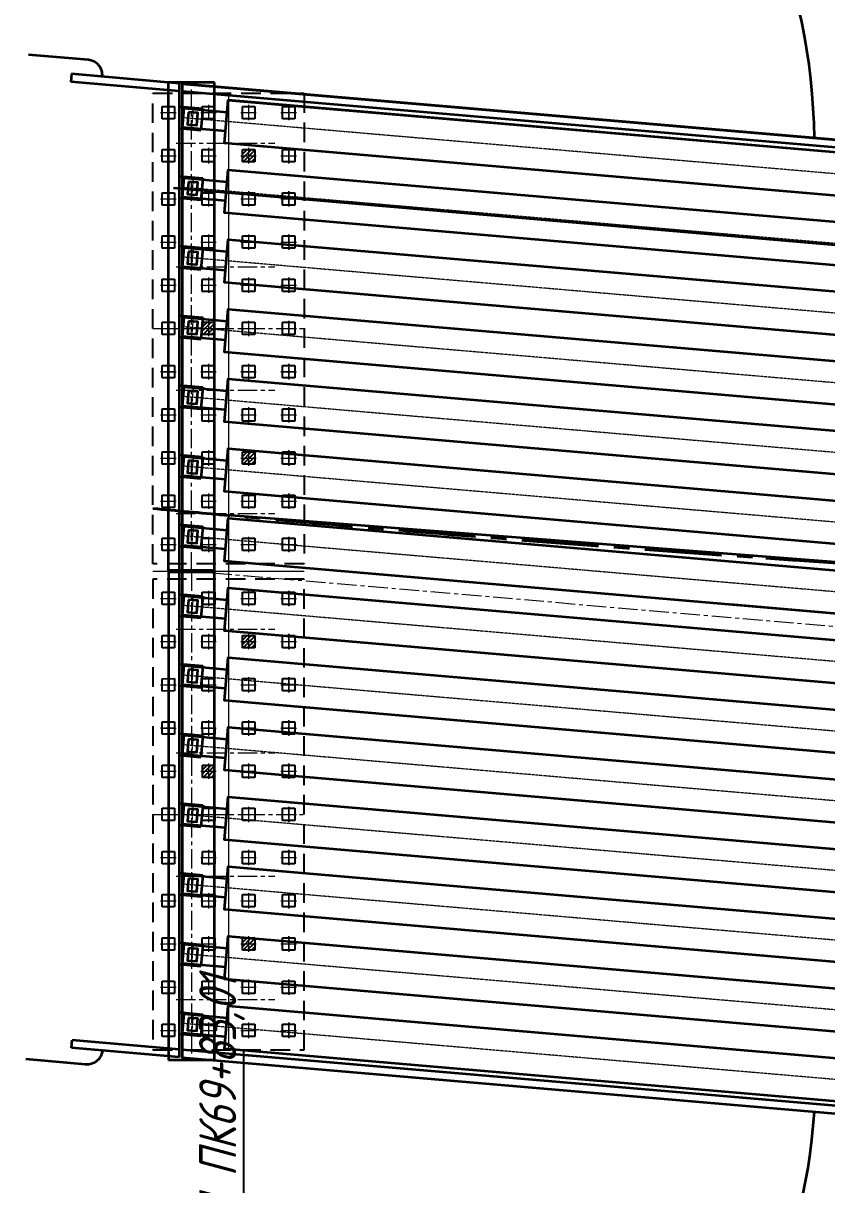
# Model space of a CAD drawing. Header units: millimetres. Extents: x 265754 to 14267433, y -6145605 to 2433772.
# Drawn here: x 6774369 to 6800423, y -614566 to -576919 of the extents above; entities that cross this region are included whole.
import ezdxf
from ezdxf import colors
from ezdxf.entities.mleader import LeaderData, LeaderLine
from ezdxf.math import Vec2, Vec3

# ---------------------------------------------------------------- set-up
doc = ezdxf.new("R2010")
doc.units = ezdxf.units.MM
for name, pattern in [('15-15', [6, 1.5, -3, 1.5]), ('CENTER', [50.8, 31.75, -6.35, 6.35, -6.35]), ('невидимая', [9.525, 6.35, -3.175]), ('осевая', [2, 1.25, -0.25, 0.25, -0.25])]:
    doc.linetypes.add(name, pattern=pattern)
for name, color, linetype, lineweight in [('1-Бетон', 106, 'Continuous', 35), ('1-Оси', 1, 'CENTER', 20), ('ИС_Выноски', 3, 'Continuous', 18), ('ИС_Ось', 3, 'осевая', 18)]:
    doc.layers.add(name, color=color, linetype=linetype, lineweight=lineweight)
doc.layers.add('_Defpoints', color=8, linetype='Continuous', plot=False)
for name, color, linetype in [('ИС_Невидимая', 4, 'невидимая'), ('Основное направление 30.05.Верх покрытия', 7, 'Continuous'), ('Основное направление 30.05.Ось трассы', 7, 'Continuous'), ('Петля 1 ось справа.Верх покрытия', 7, 'Continuous'), ('Штриховая', 7, 'Continuous')]:
    doc.layers.add(name, color=color, linetype=linetype)
doc.styles.add('ISOCPEUR', font='isocpeur.ttf', dxfattribs={"width": 0.8, "oblique": 15, "height": 2.5})

# ---------------------------------------------------------------- blocks, each defined once
blk = doc.blocks.new('дорога план')
at = {"layer": 'Основное направление 30.05.Верх покрытия', "color": 84, "flags": 128}
blk.add_lwpolyline([(-265125, 81028, 0.025264), (-191155, 52344, 0.186442), (374243, 80227)], format="xyb", dxfattribs=at)
at = {"layer": 'Основное направление 30.05.Верх покрытия', "color": 6, "flags": 128}
for points in [[(-265125, 77743, 0.024838), (-192097, 49496, 0.186005), (374243, 76946)], [(-265125, 67192, 0.023497), (-195127, 40334, 0.184624), (374243, 66407)], [(-265125, 63916, 0.023087), (-196068, 37485, 0.184202), (374243, 63136)]]:
    blk.add_lwpolyline(points, format="xyb", dxfattribs=at)
at = {"layer": 'Основное направление 30.05.Верх покрытия', "color": 5, "flags": 128}
for points in [[(-265125, 76921, 0.024735), (-192332, 48784, 0.185896), (374243, 76126)], [(374243, 67498, -0.184765), (-194813, 41283, -0.023634), (-265125, 68284, -0.023634)], [(-265125, 62822, 0.022954), (-196382, 36536, 0.184063), (374243, 62046)]]:
    blk.add_lwpolyline(points, format="xyb", dxfattribs=at)
at = {"layer": 'Основное направление 30.05.Ось трассы', "color": 1, "lineweight": 40, "flags": 128}
blk.add_lwpolyline([(-265125, 65117, 0.208487), (374243, 64335)], format="xyb", dxfattribs=at)
at = {"layer": 'Петля 1 ось справа.Верх покрытия', "color": 5, "linetype": '15-15', "flags": 128}
for points in [[(-265125, 72600, 0.024182), (-193572, 45033, 0.185328), (374243, 71810)], [(-265125, 58518, 0.022417), (-197623, 32786, 0.183514), (374243, 57743)]]:
    blk.add_lwpolyline(points, format="xyb", dxfattribs=at)
blk = doc.blocks.new('_None')
blk = doc.blocks.new('*U1418')
at = {"layer": 'ИС_Невидимая', "ltscale": 20}
blk.add_lwpolyline([(-0.2, 0.2), (0.2, 0.2), (0.2, -0.2), (-0.2, -0.2), (-0.2, 0.2)], dxfattribs=at)
at = {"layer": 'ИС_Ось', "ltscale": 50}
for points in [[(-0.25, 0), (0.25, 0)], [(0, 0.25), (0, -0.25)]]:
    blk.add_lwpolyline(points, dxfattribs=at)
blk = doc.blocks.new('*U1419')
at = {"color": 0, "linetype": 'ByBlock', "lineweight": -2, "transparency": 16777216}
for p in [(0, 0), (1.3, 0), (2.6, 0), (3.9, 0), (0, -1.4), (1.3, -1.4), (2.6, -1.4), (3.9, -1.4), (0, -2.8), (1.3, -2.8), (2.6, -2.8), (3.9, -2.8), (0, -4.2), (1.3, -4.2), (2.6, -4.2), (3.9, -4.2), (0, -5.6), (1.3, -5.6), (2.6, -5.6), (3.9, -5.6), (0, -7), (1.3, -7), (2.6, -7), (3.9, -7), (0, -8.4), (1.3, -8.4), (2.6, -8.4), (3.9, -8.4), (0, -9.8), (1.3, -9.8), (2.6, -9.8), (3.9, -9.8), (0, -11.2), (1.3, -11.2), (2.6, -11.2), (3.9, -11.2), (0, -12.6), (1.3, -12.6), (2.6, -12.6), (3.9, -12.6), (0, -14), (1.3, -14), (2.6, -14), (3.9, -14)]:
    blk.add_blockref('*U1418', p, dxfattribs=at)
blk = doc.blocks.new('св поле кальм пл')
at = {"layer": 'Штриховая'}
h = blk.add_hatch(dxfattribs=at)
h.set_pattern_fill('ANSI31', color=256, scale=0.03)
h.set_pattern_definition([(176.87772, (118.50749, -59.51439), (-0.00518798, -0.09510861), [])])
h.paths.add_polyline_path([(43.059, -35.358), (42.792, -35.06), (43.09, -34.793), (43.357, -35.091)])
h = blk.add_hatch(dxfattribs=at)
h.set_pattern_fill('ANSI31', color=256, scale=0.03)
h.set_pattern_definition([(176.87772, (115.20568, -64.22056), (-0.00518798, -0.09510861), [])])
h.paths.add_polyline_path([(39.757, -40.064), (39.49, -39.767), (39.788, -39.5), (40.055, -39.797)])
h = blk.add_hatch(dxfattribs=at)
h.set_pattern_fill('ANSI31', color=256, scale=0.03)
h.set_pattern_definition([(176.87772, (111.21067, -66.05628), (-0.00518798, -0.09510861), [])])
h.paths.add_polyline_path([(35.762, -41.9), (35.495, -41.602), (35.793, -41.335), (36.06, -41.633)])
h = blk.add_hatch(dxfattribs=at)
h.set_pattern_fill('ANSI31', color=256, scale=0.03)
h.set_pattern_definition([(176.87772, (106.78054, -70.02805), (-0.00518798, -0.09510861), [])])
h.paths.add_polyline_path([(31.332, -45.872), (31.065, -45.574), (31.363, -45.307), (31.63, -45.605)])
h = blk.add_hatch(dxfattribs=at)
h.set_pattern_fill('ANSI31', color=256, scale=0.03)
h.set_pattern_definition([(176.87772, (104.52113, -73.79967), (-0.00518798, -0.09510861), [])])
h.paths.add_polyline_path([(29.072, -49.644), (28.805, -49.346), (29.103, -49.079), (29.37, -49.377)])
h = blk.add_hatch(dxfattribs=at)
h.set_pattern_fill('ANSI31', color=256, scale=0.03)
h.set_pattern_definition([(176.87772, (99.48372, -76.56994), (-0.00518798, -0.09510861), [])])
h.paths.add_polyline_path([(24.035, -52.414), (23.768, -52.116), (24.066, -51.849), (24.333, -52.147)])
at = {"layer": 'ИС_Невидимая', "ltscale": 0.1}
for points in [[(36.339, -45.278), (47.694, -35.098), (44.423, -31.449), (33.068, -41.629), (36.339, -45.278)], [(35.967, -45.611), (24.612, -55.791), (21.341, -52.143), (32.696, -41.963), (35.967, -45.611)]]:
    blk.add_lwpolyline(points, dxfattribs=at)
at = {"layer": 'ИС_Невидимая', "ltscale": 20}
for points in [[(44.276, -32.521), (44.009, -32.223), (44.307, -31.956), (44.574, -32.254), (44.276, -32.521)], [(43.233, -33.456), (42.966, -33.158), (43.264, -32.891), (43.531, -33.189), (43.233, -33.456)], [(45.144, -33.489), (44.877, -33.191), (45.174, -32.924), (45.441, -33.222), (45.144, -33.489)], [(42.191, -34.39), (41.924, -34.092), (42.222, -33.825), (42.489, -34.123), (42.191, -34.39)], [(44.101, -34.424), (43.834, -34.126), (44.132, -33.859), (44.399, -34.157), (44.101, -34.424)], [(46.011, -34.457), (45.744, -34.159), (46.042, -33.892), (46.309, -34.19), (46.011, -34.457)], [(41.149, -35.325), (40.882, -35.027), (41.179, -34.76), (41.446, -35.058), (41.149, -35.325)], [(43.059, -35.358), (42.792, -35.06), (43.09, -34.793), (43.357, -35.091), (43.059, -35.358)], [(44.969, -35.392), (44.702, -35.094), (45, -34.827), (45.267, -35.125), (44.969, -35.392)], [(46.879, -35.425), (46.612, -35.127), (46.91, -34.86), (47.177, -35.158), (46.879, -35.425)], [(40.106, -36.259), (39.839, -35.962), (40.137, -35.695), (40.404, -35.992), (40.106, -36.259)], [(42.016, -36.293), (41.749, -35.995), (42.047, -35.728), (42.314, -36.026), (42.016, -36.293)], [(43.927, -36.326), (43.66, -36.028), (43.957, -35.761), (44.224, -36.059), (43.927, -36.326)], [(45.837, -36.36), (45.57, -36.062), (45.868, -35.795), (46.135, -36.093), (45.837, -36.36)], [(39.064, -37.194), (38.797, -36.896), (39.095, -36.629), (39.362, -36.927), (39.064, -37.194)], [(40.974, -37.227), (40.707, -36.93), (41.005, -36.663), (41.272, -36.96), (40.974, -37.227)], [(42.884, -37.261), (42.617, -36.963), (42.915, -36.696), (43.182, -36.994), (42.884, -37.261)], [(44.794, -37.294), (44.527, -36.996), (44.825, -36.729), (45.092, -37.027), (44.794, -37.294)], [(38.021, -38.129), (37.754, -37.831), (38.052, -37.564), (38.319, -37.862), (38.021, -38.129)], [(39.932, -38.162), (39.665, -37.864), (39.962, -37.597), (40.229, -37.895), (39.932, -38.162)], [(41.842, -38.195), (41.575, -37.897), (41.873, -37.63), (42.14, -37.928), (41.842, -38.195)], [(43.752, -38.229), (43.485, -37.931), (43.783, -37.664), (44.05, -37.962), (43.752, -38.229)], [(36.979, -39.063), (36.712, -38.765), (37.01, -38.498), (37.277, -38.796), (36.979, -39.063)], [(38.889, -39.096), (38.622, -38.799), (38.92, -38.532), (39.187, -38.829), (38.889, -39.096)], [(40.799, -39.13), (40.532, -38.832), (40.83, -38.565), (41.097, -38.863), (40.799, -39.13)], [(42.71, -39.163), (42.443, -38.865), (42.74, -38.598), (43.007, -38.896), (42.71, -39.163)], [(35.937, -39.998), (35.67, -39.7), (35.967, -39.433), (36.234, -39.731), (35.937, -39.998)], [(37.847, -40.031), (37.58, -39.733), (37.878, -39.466), (38.145, -39.764), (37.847, -40.031)], [(39.757, -40.064), (39.49, -39.767), (39.788, -39.5), (40.055, -39.797), (39.757, -40.064)], [(41.667, -40.098), (41.4, -39.8), (41.698, -39.533), (41.965, -39.831), (41.667, -40.098)], [(34.894, -40.932), (34.627, -40.634), (34.925, -40.367), (35.192, -40.665), (34.894, -40.932)], [(36.804, -40.966), (36.537, -40.668), (36.835, -40.401), (37.102, -40.699), (36.804, -40.966)], [(38.715, -40.999), (38.448, -40.701), (38.745, -40.434), (39.012, -40.732), (38.715, -40.999)], [(40.625, -41.032), (40.358, -40.735), (40.656, -40.468), (40.923, -40.765), (40.625, -41.032)], [(33.852, -41.867), (33.585, -41.569), (33.883, -41.302), (34.15, -41.6), (33.852, -41.867)], [(35.762, -41.9), (35.495, -41.602), (35.793, -41.335), (36.06, -41.633), (35.762, -41.9)], [(37.672, -41.934), (37.405, -41.636), (37.703, -41.369), (37.97, -41.667), (37.672, -41.934)], [(39.582, -41.967), (39.315, -41.669), (39.613, -41.402), (39.88, -41.7), (39.582, -41.967)], [(34.72, -42.835), (34.452, -42.537), (34.75, -42.27), (35.017, -42.568), (34.72, -42.835)], [(36.63, -42.868), (36.363, -42.57), (36.661, -42.303), (36.928, -42.601), (36.63, -42.868)], [(38.54, -42.901), (38.273, -42.604), (38.571, -42.337), (38.838, -42.634), (38.54, -42.901)], [(35.587, -43.803), (35.32, -43.505), (35.618, -43.238), (35.885, -43.536), (35.587, -43.803)], [(37.498, -43.836), (37.231, -43.538), (37.528, -43.271), (37.795, -43.569), (37.498, -43.836)], [(36.455, -44.771), (36.188, -44.473), (36.486, -44.206), (36.753, -44.504), (36.455, -44.771)]]:
    blk.add_lwpolyline(points, dxfattribs=at)
at = {"layer": 'ИС_Ось', "color": 1, "ltscale": 500}
blk.add_line((32.882, -41.796), (36.153, -45.445), dxfattribs=at)
blk.add_line((32.882, -41.796), (36.153, -45.445), dxfattribs=at)
at = {"layer": 'ИС_Ось', "color": 1, "lineweight": 40, "ltscale": 2, "true_color": 0xff0000, "flags": 128}
blk.add_lwpolyline([(34.634, -46.806, 0.046583), (-64.636, 63.963, 0.046583)], format="xyb", dxfattribs=at)
at = {"layer": 'ИС_Ось', "ltscale": 50}
for points in [[(44.105, -32.406), (44.477, -32.072)], [(44.458, -32.425), (44.124, -32.053)], [(43.063, -33.34), (43.435, -33.006)], [(43.416, -33.359), (43.082, -32.987)], [(44.973, -33.374), (45.345, -33.04)], [(45.326, -33.393), (44.992, -33.021)], [(42.02, -34.275), (42.392, -33.941)], [(42.373, -34.294), (42.039, -33.922)], [(43.93, -34.308), (44.303, -33.974)], [(44.283, -34.327), (43.95, -33.955)], [(45.841, -34.342), (46.213, -34.008)], [(46.194, -34.361), (45.86, -33.989)], [(40.978, -35.209), (41.35, -34.876)], [(41.331, -35.229), (40.997, -34.856)], [(42.888, -35.243), (43.26, -34.909)], [(43.241, -35.262), (42.907, -34.89)], [(44.798, -35.276), (45.17, -34.942)], [(45.151, -35.295), (44.817, -34.923)], [(46.708, -35.31), (47.081, -34.976)], [(47.061, -35.329), (46.728, -34.956)], [(39.935, -36.144), (40.308, -35.81)], [(40.288, -36.163), (39.955, -35.791)], [(41.846, -36.177), (42.218, -35.844)], [(42.199, -36.197), (41.865, -35.824)], [(43.756, -36.211), (44.128, -35.877)], [(44.109, -36.23), (43.775, -35.858)], [(45.666, -36.244), (46.038, -35.91)], [(46.019, -36.263), (45.685, -35.891)], [(38.893, -37.078), (39.265, -36.745)], [(39.246, -37.098), (38.912, -36.725)], [(40.803, -37.112), (41.175, -36.778)], [(41.156, -37.131), (40.822, -36.759)], [(42.713, -37.145), (43.086, -36.811)], [(43.066, -37.164), (42.733, -36.792)], [(44.624, -37.179), (44.996, -36.845)], [(44.977, -37.198), (44.643, -36.826)], [(37.851, -38.013), (38.223, -37.679)], [(38.204, -38.032), (37.87, -37.66)], [(39.761, -38.046), (40.133, -37.713)], [(40.114, -38.066), (39.78, -37.693)], [(41.671, -38.08), (42.043, -37.746)], [(42.024, -38.099), (41.69, -37.727)], [(43.581, -38.113), (43.953, -37.779)], [(43.934, -38.132), (43.6, -37.76)], [(36.808, -38.948), (37.18, -38.614)], [(37.161, -38.967), (36.827, -38.595)], [(38.718, -38.981), (39.091, -38.647)], [(39.071, -39), (38.738, -38.628)], [(40.629, -39.014), (41.001, -38.681)], [(40.982, -39.034), (40.648, -38.661)], [(42.539, -39.048), (42.911, -38.714)], [(42.892, -39.067), (42.558, -38.695)], [(36.119, -39.901), (35.785, -39.529)], [(35.766, -39.882), (36.138, -39.548)], [(37.676, -39.916), (38.048, -39.582)], [(38.029, -39.935), (37.695, -39.562)], [(39.586, -39.949), (39.958, -39.615)], [(39.939, -39.968), (39.605, -39.596)], [(41.496, -39.982), (41.869, -39.649)], [(41.849, -40.002), (41.516, -39.629)], [(34.723, -40.817), (35.096, -40.483)], [(35.076, -40.836), (34.743, -40.464)], [(36.634, -40.85), (37.006, -40.516)], [(36.987, -40.869), (36.653, -40.497)], [(38.544, -40.883), (38.916, -40.55)], [(38.897, -40.903), (38.563, -40.53)], [(40.454, -40.917), (40.826, -40.583)], [(40.807, -40.936), (40.473, -40.564)], [(34.034, -41.77), (33.7, -41.398)], [(33.681, -41.751), (34.053, -41.417)], [(35.591, -41.785), (35.963, -41.451)], [(35.944, -41.804), (35.61, -41.432)], [(37.501, -41.818), (37.874, -41.484)], [(37.854, -41.837), (37.521, -41.465)], [(39.412, -41.851), (39.784, -41.518)], [(39.765, -41.871), (39.431, -41.498)], [(34.549, -42.719), (34.921, -42.385)], [(34.902, -42.738), (34.568, -42.366)], [(36.459, -42.753), (36.831, -42.419)], [(36.812, -42.772), (36.478, -42.4)], [(38.369, -42.786), (38.741, -42.452)], [(38.722, -42.805), (38.388, -42.433)], [(35.417, -43.687), (35.789, -43.353)], [(35.77, -43.706), (35.436, -43.334)], [(37.327, -43.721), (37.699, -43.387)], [(37.68, -43.74), (37.346, -43.367)], [(36.284, -44.655), (36.657, -44.321)], [(36.637, -44.674), (36.304, -44.302)]]:
    blk.add_lwpolyline(points, dxfattribs=at)
at = {"layer": 'ИС_Ось', "color": 3, "ltscale": 500}
blk.add_lwpolyline([(22.976, -53.968), (46.058, -33.274)], dxfattribs=at)
at = {"layer": 'ИС_Ось', "color": 1, "ltscale": 500}
blk.add_lwpolyline([(22.976, -53.968), (46.058, -33.274)], dxfattribs=at)
at = {"color": 1, "rotation": 131.8774809}
blk.add_blockref('*U1419', (24.744, -55.002), dxfattribs=at)
blk = doc.blocks.new('Б24 план')
at = {"layer": '1-Бетон'}
blk.add_lwpolyline([(1400, -700), (22600, -700), (22600, 700), (1400, 700)], close=True, dxfattribs=at)
for points in [[(1400, -310), (0, -310), (0, 310), (1400, 310)], [(22600, -310), (24000, -310), (24000, 310), (22600, 310)]]:
    blk.add_lwpolyline(points, dxfattribs=at)
at = {"layer": 'ИС_Ось', "color": 3, "ltscale": 20}
for points in [[(300, -310), (300, 310)], [(23700, -310), (23700, 310)], [(0, 0), (24000, 0)]]:
    blk.add_lwpolyline(points, dxfattribs=at)
blk = doc.blocks.new('*U2156')
at = {"rotation": 4.910079921255813}
blk.add_blockref('Б24 план', (-11956, -1027), dxfattribs=at)
blk = doc.blocks.new('*U2157')
at = {"layer": '_Defpoints', "color": 0, "linetype": 'ByBlock', "lineweight": -2, "transparency": 16777216}
for p in [(0, 0), (0, -2258), (0, -4516), (0, -6774), (0, -9032), (0, -11290), (0, -13548), (0, -15806), (0, -18064), (0, -20322), (0, -22580), (0, -24838), (0, -27096), (0, -29354)]:
    blk.add_blockref('*U2156', p, dxfattribs=at)
blk = doc.blocks.new('мост план кальмиус')
at = {"layer": 'ИС_Выноски'}
ml = blk.add_multileader_mtext('Standard', dxfattribs=at)
ml.set_content('Ось ростверка опоры ОК1 ПК69+83,01', color=256, style='ISOCPEUR')
ml.set_leader_properties(color=256, linetype='ByLayer')
ml.set_arrow_properties(name='NONE')
ml.build(insert=Vec2(0, 0))
ml.multileader.update_dxf_attribs({"text_left_attachment_type": 6, "text_right_attachment_type": 6, "dogleg_length": 0.36, "arrow_head_size": 600, "scale": 200})
ctx = ml.context
ctx.base_point, ctx.scale, ctx.char_height, ctx.arrow_head_size, ctx.landing_gap_size, ctx.plane_origin, ctx.plane_x_axis, ctx.plane_y_axis = Vec3(-71559.4, -29343.2), 200, 1200, 600, 125, Vec3(-64563.7, -7220.7), Vec3(0, 1), Vec3(-1, 0)
ctx.left_attachment, ctx.right_attachment, ctx.text_align_type = 6, 6, 1
notes = []
notes.append((ctx, [(1, (1, 1, 0), (-71559.4, -15938.6), (0, -1), 161, [(1, [(-71559.4, -14056.5)], 0, [])])]))
ctx.mtext.insert, ctx.mtext.text_direction, ctx.mtext.rotation, ctx.mtext.width, ctx.mtext.alignment, ctx.mtext.flow_direction = Vec3(-72999.4, -22721.4), Vec3(0, 1), 1.5707963, 14528.782, 2, 5
for ctx, leaders in notes:
    for number, flags, end, landing, length, lines in leaders:
        leader = LeaderData()
        leader.index, (leader.has_last_leader_line, leader.has_dogleg_vector, leader.attachment_direction) = number, flags
        leader.last_leader_point, leader.dogleg_vector, leader.dogleg_length = Vec3(end), Vec3(landing), length
        for number, points, colour, breaks in lines:
            line = LeaderLine()
            line.index, line.vertices, line.color, line.breaks = number, Vec3.list(points), colors.encode_raw_color(colour), breaks
            leader.lines.append(line)
        ctx.leaders.append(leader)

msp = doc.modelspace()

# ---------------------------------------------------------------- linework, layer by layer
at = {"layer": '1-Бетон', "color": 3}
for p, q in [((6779074.6678, -594711.5554), (6779074.6678, -610531.5554)), ((6780574.6678, -594711.5554), (6779074.6678, -594711.5554)), ((6780574.6678, -610531.5554), (6780574.6678, -594711.5554)), ((6780574.6678, -610531.5554), (6779074.6678, -610531.5554))]:
    msp.add_line(p, q, dxfattribs=at)
at = {"layer": '1-Бетон'}
for points in [[(6776935.0724, -578651.9464, 0.4142135624), (6776480.553, -578110.2712), (6774543.8703, -577940.8334)], [(6776935.0724, -610214.0496, -0.4142135624), (6776393.3972, -610668.569), (6774456.7145, -610499.1313)]]:
    msp.add_lwpolyline(points, format="xyb", dxfattribs=at)
for points in [[(6775938.8777, -578564.7906), (6775917.0888, -578813.8393)], [(6779425.5592, -578869.8357), (6775938.8777, -578564.7906)], [(6779425.5592, -579120.7907), (6775917.0888, -578813.8393)], [(6779425.5592, -578869.8357), (6779425.5592, -610431.9389)], [(6779525.5592, -578878.4265), (6804390.0413, -581014.4711), (6836841.2633, -582380.1897), (6869303.2375, -582380.1897), (6901754.4595, -581014.4711), (6926618.9416, -578878.4265)], [(6779525.5592, -578878.4265), (6779525.5592, -610440.5297)], [(6868172.6887, -582630.1897), (6836836.0049, -582630.1897), (6804374.0786, -581264.0206), (6779525.5592, -579129.3473)], [(6779525.5592, -594659.6217), (6779425.5592, -594659.6217)], [(6802020.1145, -596165.5066), (6797301.2042, -595760.117)], [(6775938.8777, -610126.8938), (6775960.6667, -609877.8451)], [(6779425.5592, -610180.984), (6775960.6667, -609877.8451)], [(6779425.5592, -610431.9389), (6775938.8777, -610126.8938)], [(6926618.9416, -610189.6088), (6903658.8881, -612162.0488), (6869962.0458, -613580.1897), (6836182.455, -613580.1897), (6802485.6126, -612162.0488), (6779525.5592, -610189.6088)], [(6802020.1145, -611971.5066), (6780897.9131, -610156.9518)], [(6779525.5592, -610440.5297), (6802469.65, -612411.5983), (6836177.1966, -613830.1897), (6869967.3041, -613830.1897), (6903674.8508, -612411.5983), (6926618.9416, -610440.5297)]]:
    msp.add_lwpolyline(points, dxfattribs=at)
at = {"layer": '1-Бетон', "color": 3}
for points in [[(6780574.4501, -578841.5451), (6779074.4501, -578841.5657)], [(6779074.6674, -594661.5657), (6779074.4501, -578841.5657)], [(6780574.6674, -594661.5451), (6780574.4501, -578841.5451)], [(6780574.6674, -594661.5451), (6779074.6674, -594661.5657)]]:
    msp.add_lwpolyline(points, dxfattribs=at)
at = {"layer": '1-Бетон', "color": 4}
for points in [[(6803501.425, -580938.1323), (6779525.5592, -578878.4265), (6779525.5592, -610440.5297), (6802469.65, -612411.5983), (6803501.425, -612455.0209), (6803501.425, -580938.1323)], [(6802139.9436, -581222.6442), (6781017.7422, -579408.0894)], [(6803214.6911, -584329.5702), (6779238.8253, -582269.8644)], [(6779571.5768, -592745.9091), (6803500.4576, -594592.1653)]]:
    msp.add_lwpolyline(points, dxfattribs=at)
at = {"layer": '1-Бетон', "color": 5}
for points in [[(6779426.3692, -579622.6678), (6780190.7207, -579688.3313)], [(6780190.7207, -579688.3313), (6780130.8062, -580385.7625)], [(6779729.5333, -579799.2643), (6779695.2964, -580197.7964), (6779994.1955, -580223.4741), (6780028.4324, -579824.942), (6779729.5333, -579799.2643)], [(6779426.409, -580325.2495), (6780130.8062, -580385.7625)], [(6779426.3692, -581880.6678), (6780190.7207, -581946.3313)], [(6780190.7207, -581946.3313), (6780130.8062, -582643.7625)], [(6779729.5333, -582057.2643), (6779695.2964, -582455.7964), (6779994.1955, -582481.4741), (6780028.4324, -582082.942), (6779729.5333, -582057.2643)], [(6779426.409, -582583.2495), (6780130.8062, -582643.7625)], [(6779426.3692, -584138.6678), (6780190.7207, -584204.3313)], [(6780190.7207, -584204.3313), (6780130.8062, -584901.7625)], [(6779729.5333, -584315.2643), (6779695.2964, -584713.7964), (6779994.1955, -584739.4741), (6780028.4324, -584340.942), (6779729.5333, -584315.2643)], [(6779426.409, -584841.2495), (6780130.8062, -584901.7625)], [(6779426.3692, -586396.6678), (6780190.7207, -586462.3313)], [(6780190.7207, -586462.3313), (6780130.8062, -587159.7625)], [(6779729.5333, -586573.2643), (6779695.2964, -586971.7964), (6779994.1955, -586997.4741), (6780028.4324, -586598.942), (6779729.5333, -586573.2643)], [(6779426.409, -587099.2495), (6780130.8062, -587159.7625)], [(6779426.3692, -588654.6678), (6780190.7207, -588720.3313)], [(6780190.7207, -588720.3313), (6780130.8062, -589417.7625)], [(6779729.5333, -588831.2643), (6779695.2964, -589229.7964), (6779994.1955, -589255.4741), (6780028.4324, -588856.942), (6779729.5333, -588831.2643)], [(6779426.409, -589357.2495), (6780130.8062, -589417.7625)], [(6779426.3692, -590912.6678), (6780190.7207, -590978.3313)], [(6780190.7207, -590978.3313), (6780130.8062, -591675.7625)], [(6779729.5333, -591089.2643), (6779695.2964, -591487.7964), (6779994.1955, -591513.4741), (6780028.4324, -591114.942), (6779729.5333, -591089.2643)], [(6779426.409, -591615.2495), (6780130.8062, -591675.7625)], [(6779426.3692, -593170.6678), (6780190.7207, -593236.3313)], [(6780190.7207, -593236.3313), (6780130.8062, -593933.7625)], [(6779729.5333, -593347.2643), (6779695.2964, -593745.7964), (6779994.1955, -593771.4741), (6780028.4324, -593372.942), (6779729.5333, -593347.2643)], [(6779426.409, -593873.2495), (6780130.8062, -593933.7625)], [(6779426.3692, -595428.6678), (6780190.7207, -595494.3313)], [(6780190.7207, -595494.3313), (6780130.8062, -596191.7624)], [(6779729.5333, -595605.2643), (6779695.2964, -596003.7964), (6779994.1955, -596029.4741), (6780028.4324, -595630.942), (6779729.5333, -595605.2643)], [(6779426.409, -596131.2495), (6780130.8062, -596191.7624)], [(6779426.3692, -597686.6678), (6780190.7207, -597752.3313)], [(6780190.7207, -597752.3313), (6780130.8062, -598449.7625)], [(6779729.5333, -597863.2643), (6779695.2964, -598261.7964), (6779994.1955, -598287.4741), (6780028.4324, -597888.942), (6779729.5333, -597863.2643)], [(6779426.409, -598389.2495), (6780130.8062, -598449.7625)], [(6779426.3692, -599944.6678), (6780190.7207, -600010.3313)], [(6780190.7207, -600010.3313), (6780130.8062, -600707.7625)], [(6779729.5333, -600121.2643), (6779695.2964, -600519.7964), (6779994.1955, -600545.4741), (6780028.4324, -600146.942), (6779729.5333, -600121.2643)], [(6779426.409, -600647.2495), (6780130.8062, -600707.7625)], [(6779426.3692, -602202.6678), (6780190.7207, -602268.3313)], [(6780190.7207, -602268.3313), (6780130.8062, -602965.7625)], [(6779729.5333, -602379.2643), (6779695.2964, -602777.7964), (6779994.1955, -602803.4741), (6780028.4324, -602404.942), (6779729.5333, -602379.2643)], [(6779426.409, -602905.2495), (6780130.8062, -602965.7625)], [(6779426.3692, -604460.6678), (6780190.7207, -604526.3313)], [(6780190.7207, -604526.3313), (6780130.8062, -605223.7625)], [(6779729.5333, -604637.2643), (6779695.2964, -605035.7964), (6779994.1955, -605061.4741), (6780028.4324, -604662.942), (6779729.5333, -604637.2643)], [(6779426.409, -605163.2495), (6780130.8062, -605223.7625)], [(6779426.3692, -606718.6678), (6780190.7207, -606784.3313)], [(6780190.7207, -606784.3313), (6780130.8062, -607481.7625)], [(6779729.5333, -606895.2643), (6779695.2964, -607293.7964), (6779994.1955, -607319.4741), (6780028.4324, -606920.942), (6779729.5333, -606895.2643)], [(6779426.409, -607421.2495), (6780130.8062, -607481.7625)], [(6779426.3692, -608976.6678), (6780190.7207, -609042.3313)], [(6780190.7207, -609042.3313), (6780130.8062, -609739.7625)], [(6779729.5333, -609153.2643), (6779695.2964, -609551.7964), (6779994.1955, -609577.4741), (6780028.4324, -609178.942), (6779729.5333, -609153.2643)], [(6779426.409, -609679.2495), (6780130.8062, -609739.7625)]]:
    msp.add_lwpolyline(points, dxfattribs=at)
at = {"layer": '1-Бетон'}
for centre, radius, start, end in [((6780861.286, -580835.6371), 19159.5186, 0.58796344, 88.51930738), ((6782681.1123, -611176.4256), 17368.9373, 261.08028099, 356.61773923)]:
    msp.add_arc(centre, radius, start, end, dxfattribs=at)
at = {"layer": '1-Бетон', "color": 1}
msp.add_arc((6853073.4951, 203871.9588), 800001.3732, 266.0846828165, 273.246619114, dxfattribs=at)
at = {"layer": '1-Оси', "color": 1, "ltscale": 20}
msp.add_lwpolyline([(6926618.9416, -594659.6217), (6902746.4591, -596710.4462), (6869622.2208, -598105.1909), (6836502.7045, -598104.3667), (6803398.0417, -596710.4462), (6779525.5592, -594659.6217)], dxfattribs=at)
at = {"layer": '_Defpoints', "lineweight": 40, "flags": 128}
msp.add_lwpolyline([(6538752.5302, -589636.0559, 0.2084871919), (7167131.0908, -589750.8949, 0.2084871919)], format="xyb", dxfattribs=at)
at = {"layer": 'ИС_Ось', "color": 1, "ltscale": 500}
msp.add_line((6783474.0097, -594687.5554), (6778573.9677, -594687.5554), dxfattribs=at)
for points in [[(6779824.6678, -594687.5554), (6779824.4501, -578841.5554)], [(6781024.1204, -579186.9899), (6781023.9887, -610187.0986)], [(6778574.0335, -586811.7553), (6783474.1048, -586812.1326)], [(6779824.6678, -594687.5554), (6779824.6678, -610411.4402)], [(6778573.9677, -602562.1558), (6783474.0097, -602561.7777)]]:
    msp.add_lwpolyline(points, dxfattribs=at)
at = {"layer": 'ИС_Ось', "ltscale": 50, "elevation": 0.0017}
for points in [[(6779073.8826, -579562.1189), (6779073.8826, -580062.1189)], [(6780373.8826, -579562.1189), (6780373.8826, -580062.1189)], [(6781673.8941, -579562.1189), (6781673.8941, -580062.1189)], [(6782973.9056, -579562.1189), (6782973.9056, -580062.1189)], [(6778823.8826, -579812.1189), (6779323.8826, -579812.1189)], [(6780123.8826, -579812.1189), (6780623.8826, -579812.1189)], [(6781423.8941, -579812.1189), (6781923.8941, -579812.1189)], [(6782723.9056, -579812.1189), (6783223.9056, -579812.1189)], [(6778823.8822, -581212.2343), (6779323.8822, -581212.2343)], [(6779073.8822, -580962.2343), (6779073.8822, -581462.2343)], [(6780123.8822, -581212.2343), (6780623.8822, -581212.2343)], [(6780373.8822, -580962.2343), (6780373.8822, -581462.2343)], [(6781423.8937, -581212.2343), (6781923.8937, -581212.2343)], [(6781673.8937, -580962.2343), (6781673.8937, -581462.2343)], [(6782723.9053, -581212.2343), (6783223.9053, -581212.2343)], [(6782973.9053, -580962.2343), (6782973.9053, -581462.2343)], [(6779073.8826, -582362.1189), (6779073.8826, -582862.1189)], [(6780373.8826, -582362.1189), (6780373.8826, -582862.1189)], [(6781673.8941, -582362.1189), (6781673.8941, -582862.1189)], [(6782973.9056, -582362.1189), (6782973.9056, -582862.1189)], [(6778823.8826, -582612.1189), (6779323.8826, -582612.1189)], [(6780123.8826, -582612.1189), (6780623.8826, -582612.1189)], [(6781423.8941, -582612.1189), (6781923.8941, -582612.1189)], [(6782723.9056, -582612.1189), (6783223.9056, -582612.1189)], [(6779073.8826, -583762.1189), (6779073.8826, -584262.1189)], [(6780373.8826, -583762.1189), (6780373.8826, -584262.1189)], [(6781673.8941, -583762.1189), (6781673.8941, -584262.1189)], [(6782973.9056, -583762.1189), (6782973.9056, -584262.1189)], [(6778823.8826, -584012.1189), (6779323.8826, -584012.1189)], [(6780123.8826, -584012.1189), (6780623.8826, -584012.1189)], [(6781423.8941, -584012.1189), (6781923.8941, -584012.1189)], [(6782723.9056, -584012.1189), (6783223.9056, -584012.1189)], [(6779073.8822, -585162.2343), (6779073.8822, -585662.2343)], [(6780373.8822, -585162.2343), (6780373.8822, -585662.2343)], [(6781673.8937, -585162.2343), (6781673.8937, -585662.2343)], [(6782973.9053, -585162.2343), (6782973.9053, -585662.2343)], [(6778823.8822, -585412.2343), (6779323.8822, -585412.2343)], [(6780123.8822, -585412.2343), (6780623.8822, -585412.2343)], [(6781423.8937, -585412.2343), (6781923.8937, -585412.2343)], [(6782723.9053, -585412.2343), (6783223.9053, -585412.2343)], [(6778823.8826, -586812.1189), (6779323.8826, -586812.1189)], [(6779073.8826, -586562.1189), (6779073.8826, -587062.1189)], [(6780123.8826, -586812.1189), (6780623.8826, -586812.1189)], [(6780373.8826, -586562.1189), (6780373.8826, -587062.1189)], [(6781423.8941, -586812.1189), (6781923.8941, -586812.1189)], [(6781673.8941, -586562.1189), (6781673.8941, -587062.1189)], [(6782723.9056, -586812.1189), (6783223.9056, -586812.1189)], [(6782973.9056, -586562.1189), (6782973.9056, -587062.1189)], [(6779073.6386, -587962.1189), (6779073.6386, -588462.1189)], [(6780373.6386, -587962.1189), (6780373.6386, -588462.1189)], [(6781673.6502, -587962.1189), (6781673.6502, -588462.1189)], [(6782973.6617, -587962.1189), (6782973.6617, -588462.1189)], [(6778823.6386, -588212.1189), (6779323.6386, -588212.1189)], [(6780123.6386, -588212.1189), (6780623.6386, -588212.1189)], [(6781423.6502, -588212.1189), (6781923.6502, -588212.1189)], [(6782723.6617, -588212.1189), (6783223.6617, -588212.1189)], [(6779073.8826, -589362.1189), (6779073.8826, -589862.1189)], [(6779073.8826, -589362.2343), (6779073.8826, -589862.2343)], [(6780373.8826, -589362.1189), (6780373.8826, -589862.1189)], [(6780373.8826, -589362.2343), (6780373.8826, -589862.2343)], [(6781673.8941, -589362.1189), (6781673.8941, -589862.1189)], [(6781673.8941, -589362.2343), (6781673.8941, -589862.2343)], [(6782973.9056, -589362.1189), (6782973.9056, -589862.1189)], [(6782973.9056, -589362.2343), (6782973.9056, -589862.2343)], [(6778823.8826, -589612.1189), (6779323.8826, -589612.1189)], [(6778823.8826, -589612.2343), (6779323.8826, -589612.2343)], [(6780123.8826, -589612.1189), (6780623.8826, -589612.1189)], [(6780123.8826, -589612.2343), (6780623.8826, -589612.2343)], [(6781423.8941, -589612.1189), (6781923.8941, -589612.1189)], [(6781423.8941, -589612.2343), (6781923.8941, -589612.2343)], [(6782723.9056, -589612.1189), (6783223.9056, -589612.1189)], [(6782723.9056, -589612.2343), (6783223.9056, -589612.2343)], [(6778823.8826, -591012.1189), (6779323.8826, -591012.1189)], [(6778823.8826, -591012.1189), (6779323.8826, -591012.1189)], [(6779073.8826, -590762.1189), (6779073.8826, -591262.1189)], [(6779073.8826, -590762.1189), (6779073.8826, -591262.1189)], [(6780123.8826, -591012.1189), (6780623.8826, -591012.1189)], [(6780123.8826, -591012.1189), (6780623.8826, -591012.1189)], [(6780373.8826, -590762.1189), (6780373.8826, -591262.1189)], [(6780373.8826, -590762.1189), (6780373.8826, -591262.1189)], [(6781423.8941, -591012.1189), (6781923.8941, -591012.1189)], [(6781423.8941, -591012.1189), (6781923.8941, -591012.1189)], [(6781673.8941, -590762.1189), (6781673.8941, -591262.1189)], [(6781673.8941, -590762.1189), (6781673.8941, -591262.1189)], [(6782723.9056, -591012.1189), (6783223.9056, -591012.1189)], [(6782723.9056, -591012.1189), (6783223.9056, -591012.1189)], [(6782973.9056, -590762.1189), (6782973.9056, -591262.1189)], [(6782973.9056, -590762.1189), (6782973.9056, -591262.1189)], [(6779073.8822, -592162.2343), (6779073.8822, -592662.2343)], [(6780373.8822, -592162.2343), (6780373.8822, -592662.2343)], [(6781673.8937, -592162.2343), (6781673.8937, -592662.2343)], [(6782973.9053, -592162.2343), (6782973.9053, -592662.2343)], [(6778823.8822, -592412.2343), (6779323.8822, -592412.2343)], [(6780123.8822, -592412.2343), (6780623.8822, -592412.2343)], [(6781423.8937, -592412.2343), (6781923.8937, -592412.2343)], [(6782723.9053, -592412.2343), (6783223.9053, -592412.2343)], [(6779073.476, -593562.1189), (6779073.476, -594062.1189)], [(6780373.476, -593562.1189), (6780373.476, -594062.1189)], [(6781673.4875, -593562.1189), (6781673.4875, -594062.1189)], [(6782973.4991, -593562.1189), (6782973.4991, -594062.1189)], [(6778823.476, -593812.1189), (6779323.476, -593812.1189)], [(6780123.476, -593812.1189), (6780623.476, -593812.1189)], [(6781423.4875, -593812.1189), (6781923.4875, -593812.1189)], [(6782723.4991, -593812.1189), (6783223.4991, -593812.1189)], [(6778823.8826, -595561.5865), (6779323.8826, -595561.5865)], [(6779073.8826, -595311.5865), (6779073.8826, -595811.5865)], [(6780123.8826, -595561.5865), (6780623.8826, -595561.5865)], [(6780373.8826, -595311.5865), (6780373.8826, -595811.5865)], [(6781423.8941, -595561.5865), (6781923.8941, -595561.5865)], [(6781673.8941, -595311.5865), (6781673.8941, -595811.5865)], [(6782723.9056, -595561.5865), (6783223.9056, -595561.5865)], [(6782973.9056, -595311.5865), (6782973.9056, -595811.5865)], [(6778823.8822, -596961.7019), (6779323.8822, -596961.7019)], [(6779073.8822, -596711.7019), (6779073.8822, -597211.7019)], [(6780123.8822, -596961.7019), (6780623.8822, -596961.7019)], [(6780373.8822, -596711.7019), (6780373.8822, -597211.7019)], [(6781423.8937, -596961.7019), (6781923.8937, -596961.7019)], [(6781673.8937, -596711.7019), (6781673.8937, -597211.7019)], [(6782723.9053, -596961.7019), (6783223.9053, -596961.7019)], [(6782973.9053, -596711.7019), (6782973.9053, -597211.7019)], [(6779073.8826, -598111.5865), (6779073.8826, -598611.5865)], [(6780373.8826, -598111.5865), (6780373.8826, -598611.5865)], [(6781673.8941, -598111.5865), (6781673.8941, -598611.5865)], [(6782973.9056, -598111.5865), (6782973.9056, -598611.5865)], [(6778823.8826, -598361.5865), (6779323.8826, -598361.5865)], [(6780123.8826, -598361.5865), (6780623.8826, -598361.5865)], [(6781423.8941, -598361.5865), (6781923.8941, -598361.5865)], [(6782723.9056, -598361.5865), (6783223.9056, -598361.5865)], [(6779073.8826, -599511.5865), (6779073.8826, -600011.5865)], [(6780373.8826, -599511.5865), (6780373.8826, -600011.5865)], [(6781673.8941, -599511.5865), (6781673.8941, -600011.5865)], [(6782973.9056, -599511.5865), (6782973.9056, -600011.5865)], [(6778823.8826, -599761.5865), (6779323.8826, -599761.5865)], [(6780123.8826, -599761.5865), (6780623.8826, -599761.5865)], [(6781423.8941, -599761.5865), (6781923.8941, -599761.5865)], [(6782723.9056, -599761.5865), (6783223.9056, -599761.5865)], [(6778823.8822, -601161.7019), (6779323.8822, -601161.7019)], [(6779073.8822, -600911.7019), (6779073.8822, -601411.7019)], [(6780123.8822, -601161.7019), (6780623.8822, -601161.7019)], [(6780373.8822, -600911.7019), (6780373.8822, -601411.7019)], [(6781423.8937, -601161.7019), (6781923.8937, -601161.7019)], [(6781673.8937, -600911.7019), (6781673.8937, -601411.7019)], [(6782723.9053, -601161.7019), (6783223.9053, -601161.7019)], [(6782973.9053, -600911.7019), (6782973.9053, -601411.7019)], [(6779073.8826, -602311.5865), (6779073.8826, -602811.5865)], [(6780373.8826, -602311.5865), (6780373.8826, -602811.5865)], [(6782973.9056, -602311.5865), (6782973.9056, -602811.5865)], [(6778823.8826, -602561.5865), (6779323.8826, -602561.5865)], [(6780123.8826, -602561.5865), (6780623.8826, -602561.5865)], [(6782723.9056, -602561.5865), (6783223.9056, -602561.5865)], [(6779073.6386, -603711.5865), (6779073.6386, -604211.5865)], [(6780373.6386, -603711.5865), (6780373.6386, -604211.5865)], [(6781673.6502, -603711.5865), (6781673.6502, -604211.5865)], [(6782973.6617, -603711.5865), (6782973.6617, -604211.5865)], [(6778823.6386, -603961.5865), (6779323.6386, -603961.5865)], [(6780123.6386, -603961.5865), (6780623.6386, -603961.5865)], [(6781423.6502, -603961.5865), (6781923.6502, -603961.5865)], [(6782723.6617, -603961.5865), (6783223.6617, -603961.5865)], [(6778823.8826, -605361.5865), (6779323.8826, -605361.5865)], [(6778823.8826, -605361.7019), (6779323.8826, -605361.7019)], [(6779073.8826, -605111.5865), (6779073.8826, -605611.5865)], [(6779073.8826, -605111.7019), (6779073.8826, -605611.7019)], [(6780123.8826, -605361.5865), (6780623.8826, -605361.5865)], [(6780123.8826, -605361.7019), (6780623.8826, -605361.7019)], [(6780373.8826, -605111.5865), (6780373.8826, -605611.5865)], [(6780373.8826, -605111.7019), (6780373.8826, -605611.7019)], [(6781423.8941, -605361.5865), (6781923.8941, -605361.5865)], [(6781423.8941, -605361.7019), (6781923.8941, -605361.7019)], [(6781673.8941, -605111.5865), (6781673.8941, -605611.5865)], [(6781673.8941, -605111.7019), (6781673.8941, -605611.7019)], [(6782723.9056, -605361.5865), (6783223.9056, -605361.5865)], [(6782723.9056, -605361.7019), (6783223.9056, -605361.7019)], [(6782973.9056, -605111.5865), (6782973.9056, -605611.5865)], [(6782973.9056, -605111.7019), (6782973.9056, -605611.7019)], [(6778823.8826, -606761.5865), (6779323.8826, -606761.5865)], [(6778823.8826, -606761.5865), (6779323.8826, -606761.5865)], [(6779073.8826, -606511.5865), (6779073.8826, -607011.5865)], [(6779073.8826, -606511.5865), (6779073.8826, -607011.5865)], [(6780123.8826, -606761.5865), (6780623.8826, -606761.5865)], [(6780123.8826, -606761.5865), (6780623.8826, -606761.5865)], [(6780373.8826, -606511.5865), (6780373.8826, -607011.5865)], [(6780373.8826, -606511.5865), (6780373.8826, -607011.5865)], [(6781423.8941, -606761.5865), (6781923.8941, -606761.5865)], [(6781423.8941, -606761.5865), (6781923.8941, -606761.5865)], [(6781673.8941, -606511.5865), (6781673.8941, -607011.5865)], [(6781673.8941, -606511.5865), (6781673.8941, -607011.5865)], [(6782723.9056, -606761.5865), (6783223.9056, -606761.5865)], [(6782723.9056, -606761.5865), (6783223.9056, -606761.5865)], [(6782973.9056, -606511.5865), (6782973.9056, -607011.5865)], [(6782973.9056, -606511.5865), (6782973.9056, -607011.5865)], [(6779073.8822, -607911.7019), (6779073.8822, -608411.7019)], [(6780373.8822, -607911.7019), (6780373.8822, -608411.7019)], [(6781673.8937, -607911.7019), (6781673.8937, -608411.7019)], [(6782973.9053, -607911.7019), (6782973.9053, -608411.7019)], [(6778823.8822, -608161.7019), (6779323.8822, -608161.7019)], [(6780123.8822, -608161.7019), (6780623.8822, -608161.7019)], [(6781423.8937, -608161.7019), (6781923.8937, -608161.7019)], [(6782723.9053, -608161.7019), (6783223.9053, -608161.7019)], [(6779073.476, -609311.5865), (6779073.476, -609811.5865)], [(6780373.476, -609311.5865), (6780373.476, -609811.5865)], [(6781673.4875, -609311.5865), (6781673.4875, -609811.5865)], [(6782973.4991, -609311.5865), (6782973.4991, -609811.5865)], [(6778823.476, -609561.5865), (6779323.476, -609561.5865)], [(6780123.476, -609561.5865), (6780623.476, -609561.5865)], [(6781423.4875, -609561.5865), (6781923.4875, -609561.5865)], [(6782723.4991, -609561.5865), (6783223.4991, -609561.5865)]]:
    msp.add_lwpolyline(points, dxfattribs=at)
at = {"layer": 'ИС_Ось', "color": 3, "ltscale": 500}
for points in [[(6779324.6099, -580811.5883), (6782523.8643, -580811.5883)], [(6779324.6088, -584811.5905), (6782523.8633, -584811.5905)], [(6779324.6099, -588811.5883), (6782523.8643, -588811.5883)], [(6779324.61, -592811.5905), (6782523.8644, -592811.5905)], [(6779324.6099, -596561.5928), (6782523.8643, -596561.5928)], [(6779324.6088, -600561.595), (6782523.8633, -600561.595)], [(6779324.6099, -604561.5928), (6782523.8643, -604561.5928)], [(6779324.61, -608561.595), (6782523.8644, -608561.595)]]:
    msp.add_lwpolyline(points, dxfattribs=at)
at = {"layer": 'Основное направление 30.05.Ось трассы', "color": 2, "lineweight": 40, "true_color": 0xf1eb1f, "flags": 128}
msp.add_lwpolyline([(6538152.8717, -591010.9776, 0.2084871919), (7167730.2467, -591126.0357, 0.2084871919)], format="xyb", dxfattribs=at)
at = {"layer": 'Основное направление 30.05.Ось трассы', "color": 1, "lineweight": 40, "flags": 128}
msp.add_lwpolyline([(6533255.6608, -602239.5049, 0.2084871919), (7172623.3532, -602356.3522)], format="xyb", dxfattribs=at)

# ---------------------------------------------------------------- block references
at = {"rotation": 0.05956409231201451}
msp.add_blockref('дорога план', (6798447.7567, -667080.4588), dxfattribs=at)
at = {"layer": '1-Бетон'}
msp.add_blockref('мост план кальмиус', (6853073.53, -668947.9294), dxfattribs=at)
at = {"layer": '1-Бетон', "color": 1, "xscale": 999.9999999999985, "yscale": 999.9999999999985, "zscale": 999.9999999999985, "rotation": 228.1225190970572}
msp.add_blockref('св поле кальм пл', (6836546.8121, -598105.1897), dxfattribs=at)
at = {"layer": '_Defpoints', "xscale": -1}
msp.add_blockref('*U2157', (6791518.9284, -581012.798), dxfattribs=at)

# ---------------------------------------------------------------- leaders
at = {"layer": 'ИС_Выноски'}
ml = msp.add_multileader_mtext('Standard', dxfattribs=at)
ml.set_content('Ось ростверка опоры ОК1 ПК69+83,01', color=256, style='ISOCPEUR')
ml.set_leader_properties(color=256, linetype='ByLayer')
ml.set_arrow_properties(name='NONE')
ml.build(insert=Vec2(0, 0))
ml.multileader.update_dxf_attribs({"text_left_attachment_type": 6, "text_right_attachment_type": 6, "dogleg_length": 0.36, "arrow_head_size": 600, "scale": 200})
ctx = ml.context
ctx.base_point, ctx.scale, ctx.char_height, ctx.arrow_head_size, ctx.landing_gap_size, ctx.plane_origin, ctx.plane_x_axis, ctx.plane_y_axis = Vec3(6781514.1051, -499648.0884), 200, 1200, 600, 125, Vec3(6788509.7816, -477525.5628), Vec3(0, 1), Vec3(-1, 0)
ctx.left_attachment, ctx.right_attachment, ctx.text_align_type = 6, 6, 1
notes = []
notes.append((ctx, [(1, (1, 1, 0), (6781514.1051, -486243.5076), (0, -1), 161.0417, [(1, [(6781514.1051, -484361.4012)], 0, [])])]))
ctx.mtext.insert, ctx.mtext.text_direction, ctx.mtext.rotation, ctx.mtext.width, ctx.mtext.alignment, ctx.mtext.flow_direction = Vec3(6780074.1051, -493026.3189), Vec3(0, 1), 1.5707963268, 14528.78159, 2, 5
ml = msp.add_multileader_mtext('Standard', dxfattribs=at)
ml.set_content('Ось ростверка опоры ОК1 ПК69+83,01', color=256, style='ISOCPEUR')
ml.set_leader_properties(color=256, linetype='ByLayer')
ml.set_arrow_properties(name='NONE')
ml.build(insert=Vec2(0, 0))
ml.multileader.update_dxf_attribs({"text_left_attachment_type": 6, "text_right_attachment_type": 6, "dogleg_length": 0.36, "arrow_head_size": 600, "scale": 200})
ctx = ml.context
ctx.base_point, ctx.scale, ctx.char_height, ctx.arrow_head_size, ctx.landing_gap_size, ctx.plane_origin, ctx.plane_x_axis, ctx.plane_y_axis = Vec3(6781514.1051, -625472.6181), 200, 1200, 600, 125, Vec3(6788509.7816, -603350.0925), Vec3(0, 1), Vec3(-1, 0)
ctx.left_attachment, ctx.right_attachment, ctx.text_align_type = 6, 6, 1
notes.append((ctx, [(1, (1, 1, 0), (6781514.1051, -612068.0373), (0, -1), 161.0417, [(1, [(6781514.1051, -610185.9308)], 0, [])])]))
ctx.mtext.insert, ctx.mtext.text_direction, ctx.mtext.rotation, ctx.mtext.width, ctx.mtext.alignment, ctx.mtext.flow_direction = Vec3(6780074.1051, -618850.8485), Vec3(0, 1), 1.5707963268, 14528.78159, 2, 5
for ctx, leaders in notes:
    for number, flags, end, landing, length, lines in leaders:
        leader = LeaderData()
        leader.index, (leader.has_last_leader_line, leader.has_dogleg_vector, leader.attachment_direction) = number, flags
        leader.last_leader_point, leader.dogleg_vector, leader.dogleg_length = Vec3(end), Vec3(landing), length
        for number, points, colour, breaks in lines:
            line = LeaderLine()
            line.index, line.vertices, line.color, line.breaks = number, Vec3.list(points), colors.encode_raw_color(colour), breaks
            leader.lines.append(line)
        ctx.leaders.append(leader)

doc.saveas('drawing.dxf')
